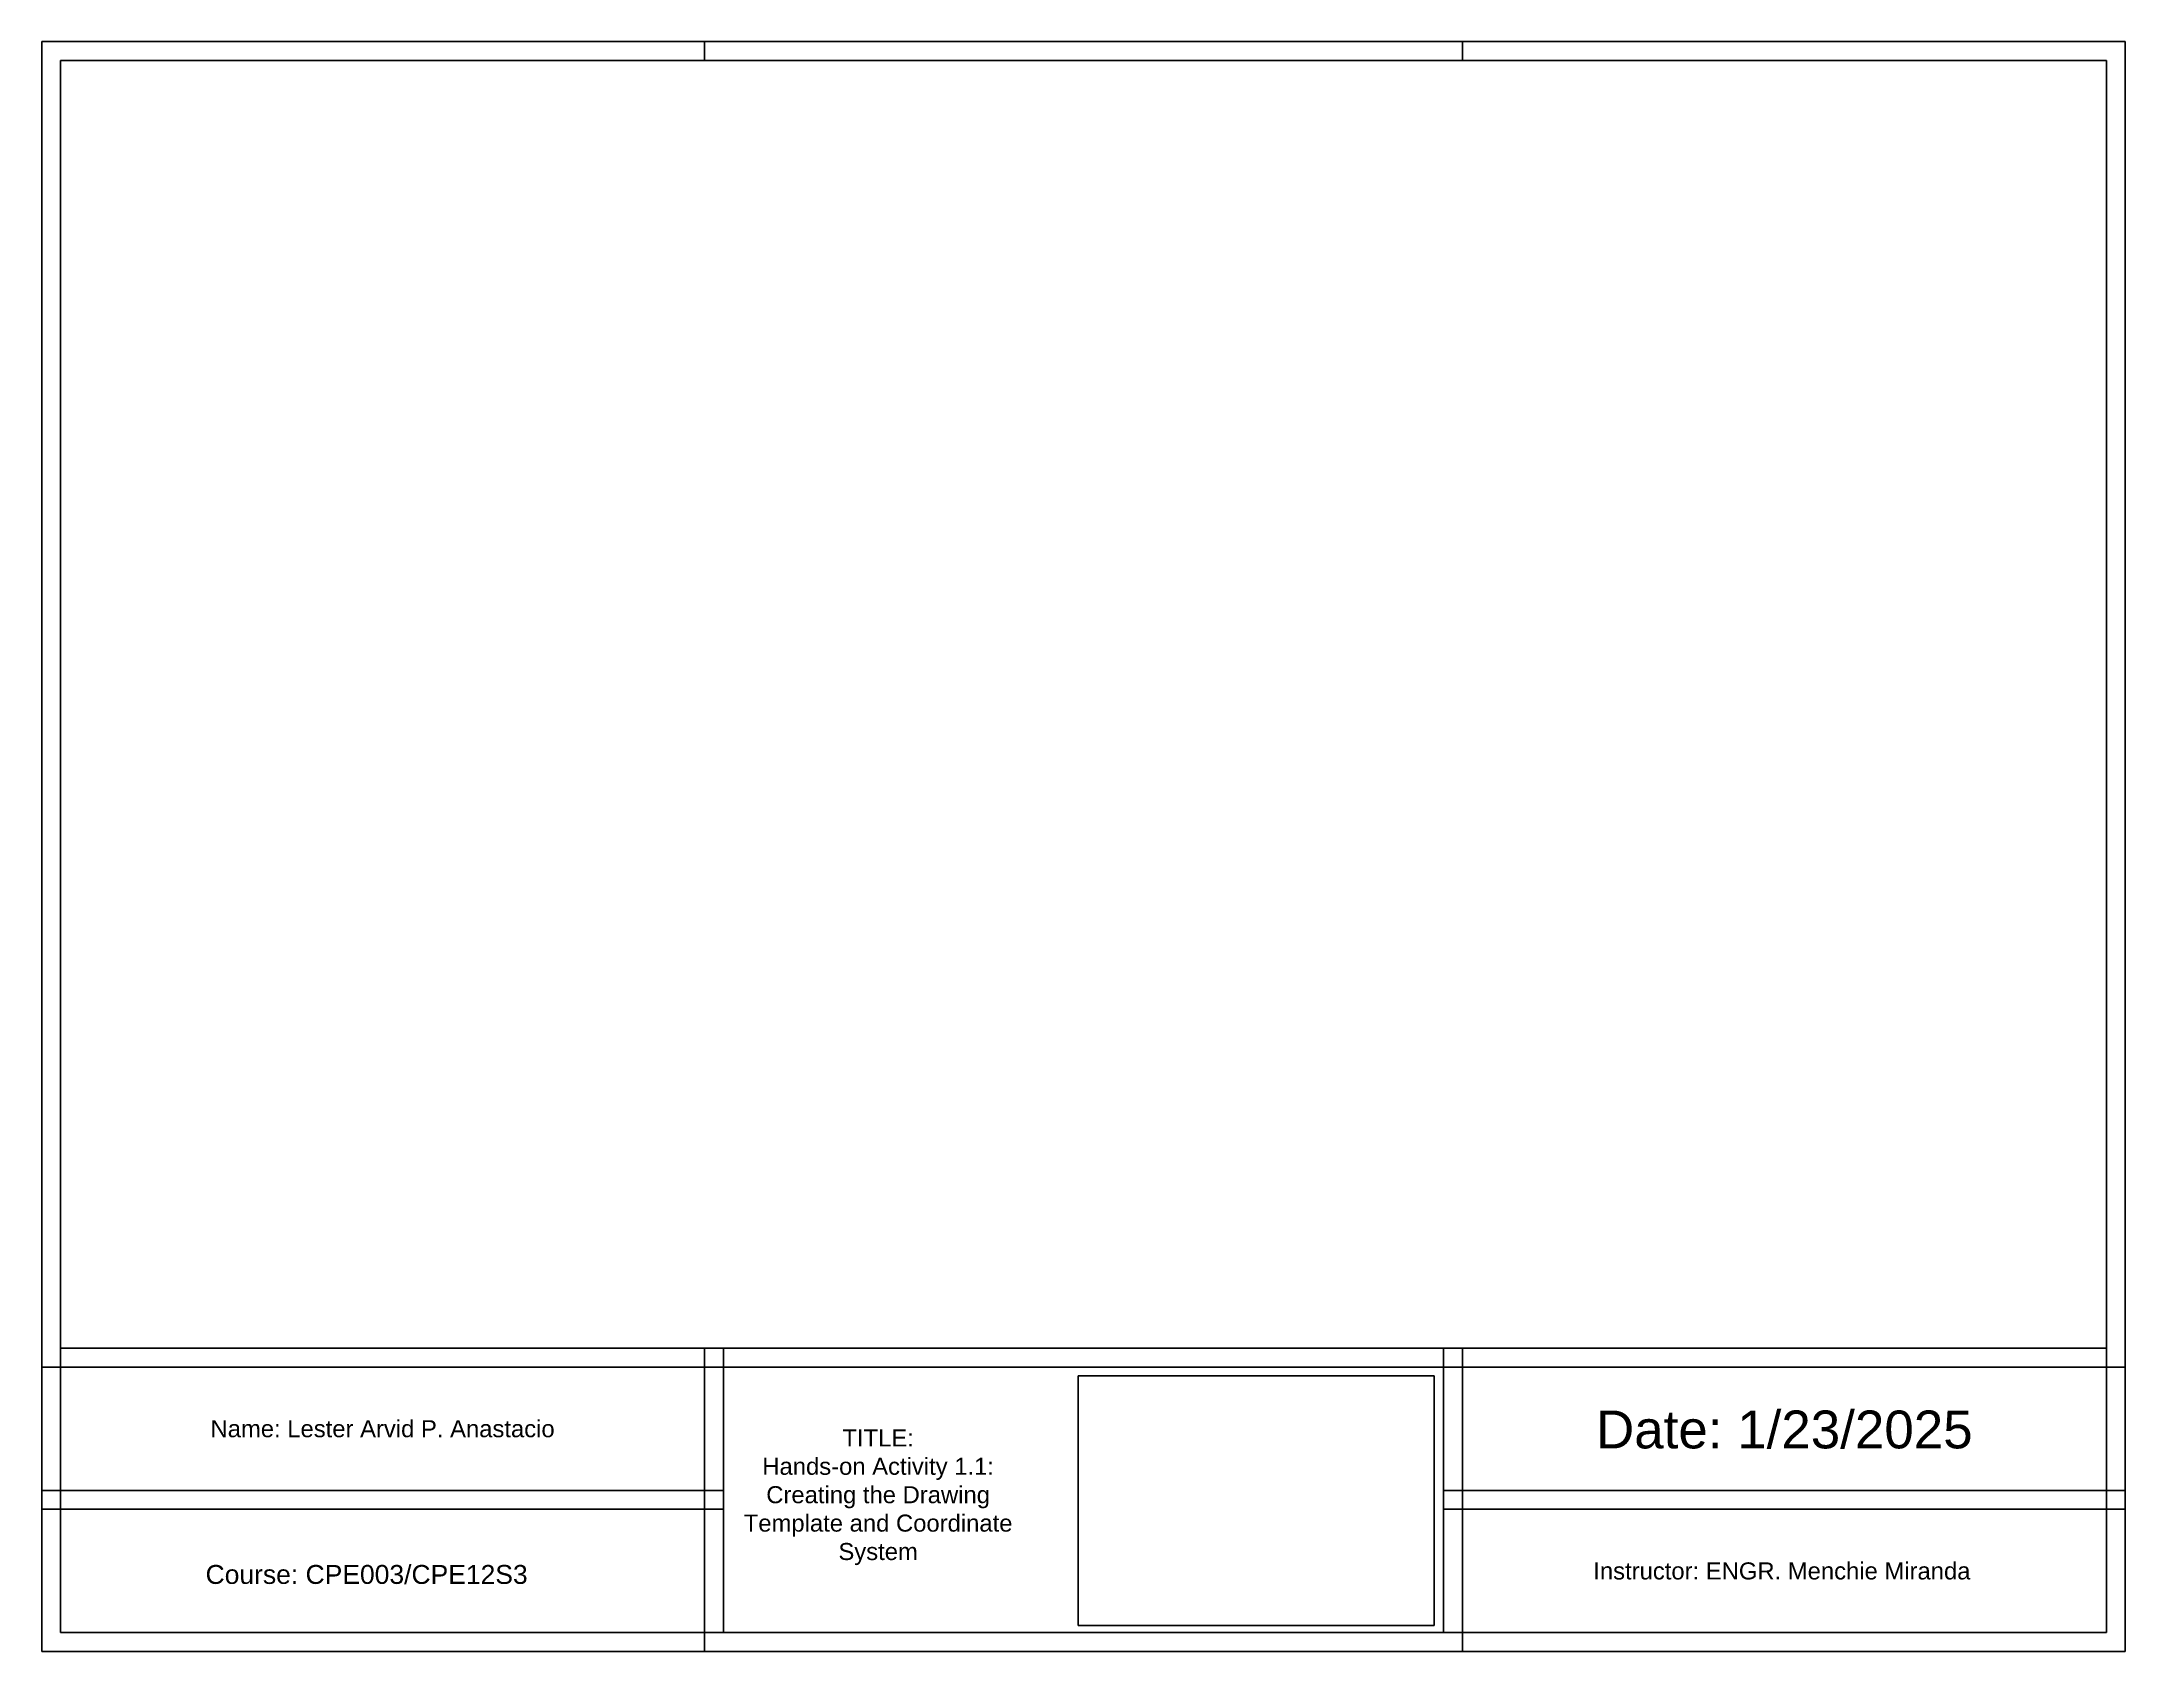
# Paper-space layout 'ANSI A' of a CAD drawing. Header units: inches. Extents: x 8 to 262, y -8 to 188.
import ezdxf

# ---------------------------------------------------------------- set-up
doc = ezdxf.new("R2010")
doc.units = ezdxf.units.IN
doc.styles.get("Standard").update_dxf_attribs({"font": 'arial.ttf'})
picture_1 = doc.add_image_def('image1.jpg', size_in_pixel=(411, 288))

psp = doc.layouts.new('ANSI A')

# ---------------------------------------------------------------- linework, layer by layer
for p, q in [((261.74, 188.04), (7.6, 188.04)), ((7.6, 188.04), (7.6, -8.35)), ((259.43, 185.73), (9.91, 185.73)), ((9.91, 185.73), (9.91, -6.04)), ((88.46, 188.04), (88.46, 185.73)), ((180.88, 185.73), (180.88, 188.04)), ((259.43, -6.04), (259.43, 185.73)), ((261.74, -8.35), (261.74, 188.04)), ((9.91, 28.62), (259.43, 28.62)), ((88.46, 28.62), (88.46, -8.35)), ((90.77, 28.62), (90.77, -6.04)), ((178.57, -6.04), (178.57, 28.62)), ((180.88, -8.35), (180.88, 28.62)), ((7.6, 26.31), (261.74, 26.31)), ((7.6, 11.29), (90.77, 11.29)), ((9.91, 11.29), (90.77, 11.29)), ((178.57, 11.29), (261.74, 11.29)), ((178.57, 11.29), (259.43, 11.29)), ((7.6, 8.98), (90.77, 8.98)), ((178.57, 8.98), (261.74, 8.98)), ((9.91, -6.04), (259.43, -6.04)), ((7.6, -8.35), (261.74, -8.35))]:
    psp.add_line(p, q)

# ---------------------------------------------------------------- texts
psp.add_text('Course: CPE003/CPE12S3', height=2.3104).set_placement((27.59, -0.12))
at = {"insert": (220.15, 18.69), "char_height": 4.6208, "attachment_point": 5}
psp.add_mtext_dynamic_manual_height_columns('Date: 1/23/2025', width=78.5534, gutter_width=288.8, heights=[15.02], dxfattribs=at)
at = {"char_height": 2.0794, "attachment_point": 5}
for s, width, height, insert in [('Name: Lester Arvid P. Anastacio', 78.5534, 15.02, (49.18, 18.8)), ('TITLE:\\PHands-on Activity 1.1: Creating the Drawing Template and Coordinate System ', 38.0682, 33.53, (109.62, 10.45)), ('Instructor: ENGR. Menchie Miranda', 78.5534, 15.02, (219.85, 1.45))]:
    psp.add_mtext_dynamic_auto_height_columns(s, width=width, gutter_width=0, height=height, count=1, dxfattribs=dict(at, insert=insert))

# ---------------------------------------------------------------- pictures from other files: only their frames are drawn
image = psp.add_image(picture_1, insert=(134.02, -5.18), size_in_units=(43.42, 30.43))
image.dxf.flags = 7

doc.saveas('drawing.dxf')
